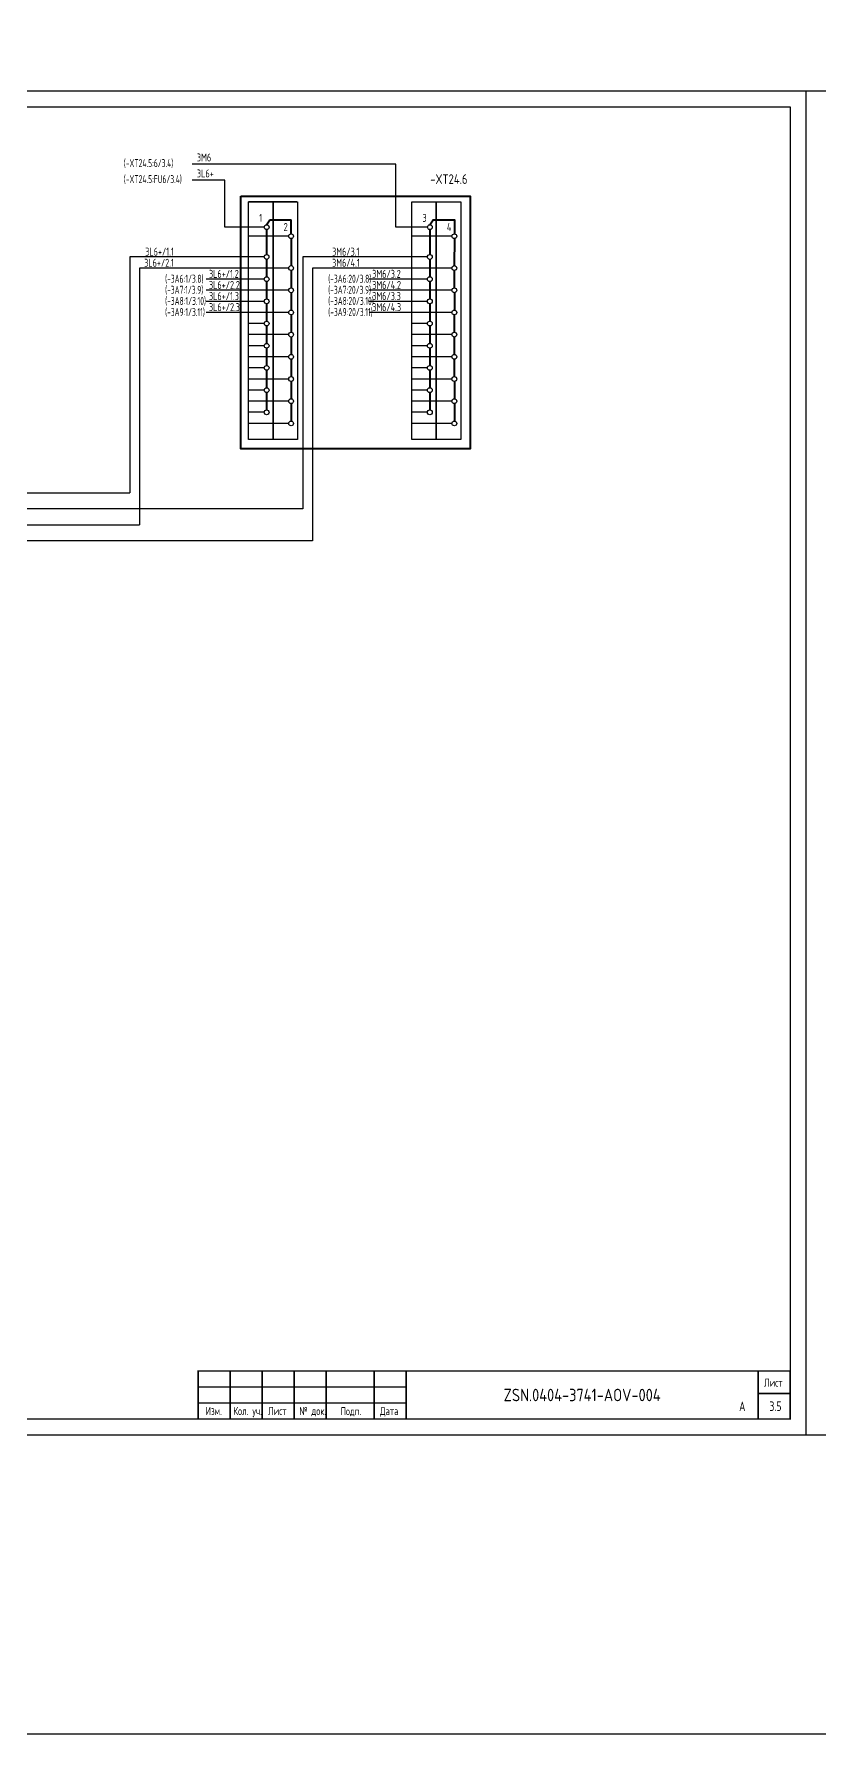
# Model space of a CAD drawing. Header units: millimetres. Extents: x 613 to 19799, y 1373 to 4314.
# Drawn here: x 3421 to 3666, y 1373 to 1904 of the extents above; entities that cross this region are included whole.
import ezdxf
from ezdxf.enums import TextEntityAlignment as Align

# ---------------------------------------------------------------- set-up
doc = ezdxf.new("R2010")
doc.units = ezdxf.units.MM
doc.layers.add('EPLAN108', color=5, linetype='Continuous', lineweight=30)
for name, color, linetype in [('Временный', 6, 'Continuous'), ('КИА_МАРКИРОВКА', 2, 'Continuous'), ('КИА_НАКЛЕЙКИ', 1, 'Continuous'), ('КИА_РАМКИ-ШТАМПЫ', 7, 'Continuous'), ('ФОРМАТ', 7, 'Continuous')]:
    doc.layers.add(name, color=color, linetype=linetype)
doc.styles.add('GOST-A 3-1', font='gost_0.ttf', dxfattribs={"height": 3})
doc.styles.add('GOSTA-2.5-1', font='GOST_AU.ttf', dxfattribs={"width": 0.9, "height": 2.5})
doc.styles.add('ROMAND0-100', font='romand.shx')
doc.styles.add('ROMANS0-60', font='romans.shx', dxfattribs={"width": 0.6})
doc.styles.add('ROMANS0-70', font='romans.shx', dxfattribs={"width": 0.7})

# ---------------------------------------------------------------- blocks, each defined once
blk = doc.blocks.new('frm6')
at = {"layer": 'ФОРМАТ'}
blk.add_line((-185, 15), (-120, 15), dxfattribs=at)
at = {"layer": 'ФОРМАТ', "const_width": 0.5}
blk.add_lwpolyline([(-185, 15), (-185, 0), (0, 0), (0, 15)], close=True, dxfattribs=at)
for points in [[(-175, 15), (-175, 0)], [(-165, 15), (-165, 0)], [(-155, 15), (-155, 0)], [(-145, 15), (-145, 0)], [(-130, 15), (-130, 0)], [(-120, 15), (-120, 0)], [(-10, 15), (-10, 0)], [(-185, 10), (-120, 10)], [(-10, 8), (0, 8)], [(-185, 5), (-120, 5)]]:
    blk.add_lwpolyline(points, dxfattribs=at)
at = {"layer": 'ФОРМАТ', "style": 'GOSTA-2.5-1', "width": 0.95}
for s, p in [('Лист', (-8.17, 9.36)), ('Изм.', (-182.63, 0.5)), ('Кол. уч.', (-173.96, 0.5)), ('Лист', (-163.13, 0.5)), ('№ док.', (-153.38, 0.5)), ('Подп.', (-140.5, 0.44)), ('Дата', (-128.17, 0.5))]:
    blk.add_text(s, height=2.5, dxfattribs=at).set_placement(p, align=Align.BOTTOM_LEFT)
at = {"layer": 'ФОРМАТ', "flags": 8}
for tag, style, width, p in [('R2', 'ROMANS0-70', 0.7, (-184.4, 10)), ('QTY2', 'ROMANS0-70', 0.65, (-174.28, 10.29)), ('SH2', 'ROMANS0-70', 0.7, (-164.3, 10)), ('ND2', 'ROMANS0-60', 0.6, (-154.34, 10)), ('SIGN2', 'ROMANS0-70', 0.7, (-144.3, 10)), ('DATE2', 'ROMANS0-70', 0.43, (-129.4, 10)), ('R1', 'ROMANS0-70', 0.7, (-184.4, 5)), ('QTY1', 'ROMANS0-70', 0.65, (-174.28, 5.29)), ('SH1', 'ROMANS0-70', 0.7, (-164.3, 5)), ('ND1', 'ROMANS0-60', 0.6, (-154.34, 5)), ('SIGN1', 'ROMANS0-70', 0.7, (-144.3, 5)), ('DATE1', 'ROMANS0-70', 0.43, (-129.4, 5))]:
    blk.add_attdef(tag, text='', height=3, dxfattribs=dict(at, style=style, width=width)).set_placement(p, align=Align.BOTTOM_LEFT)
at = {"layer": 'ФОРМАТ', "style": 'ROMANS0-70', "width": 0.7, "flags": 8}
blk.add_attdef('SH', text='', height=3, dxfattribs=at).set_placement((-5.16, 3.75), align=Align.MIDDLE_CENTER)
blk = doc.blocks.new('A$C47F53D31')
at = {"color": 0}
blk.add_line((6.19, 122.58), (-8.81, 122.58), dxfattribs=at)
at = {"color": 1, "lineweight": 40, "ltscale": 4}
for p, q in [((-3.19, 115.48), (-2.19, 117.06)), ((-2.19, 117.06), (4.45, 117.06)), ((4.45, 112.63), (4.45, 117.06))]:
    blk.add_line(p, q, dxfattribs=at)
for p, q in [((-3.94, 114.73), (-8.81, 114.73)), ((3.7, 111.88), (-8.81, 111.88)), ((47.07, 114.73), (42.2, 114.73)), ((54.71, 111.88), (42.2, 111.88)), ((-3.95, 105.41), (-8.82, 105.41)), ((3.69, 101.94), (-8.81, 101.94)), ((47.06, 105.41), (42.19, 105.41)), ((54.7, 101.94), (42.2, 101.94)), ((-3.95, 98.47), (-8.81, 98.47)), ((47.06, 98.47), (42.2, 98.47)), ((3.69, 95), (-8.81, 95)), ((-3.95, 91.54), (-8.81, 91.54)), ((54.71, 95), (42.2, 95)), ((47.06, 91.54), (42.2, 91.54)), ((3.69, 88.07), (-8.81, 88.07)), ((54.7, 88.07), (42.2, 88.07)), ((-3.95, 84.6), (-8.81, 84.6)), ((3.69, 81.14), (-8.81, 81.14)), ((47.06, 84.6), (42.2, 84.6)), ((54.7, 81.14), (42.2, 81.14)), ((-3.95, 77.67), (-8.81, 77.67)), ((47.06, 77.67), (42.2, 77.67)), ((3.69, 74.2), (-8.81, 74.2)), ((-3.95, 70.74), (-8.81, 70.74)), ((54.7, 74.2), (42.2, 74.2)), ((47.06, 70.74), (42.2, 70.74)), ((3.69, 67.27), (-8.81, 67.27)), ((-3.95, 63.8), (-8.81, 63.8)), ((54.71, 67.27), (42.2, 67.27)), ((47.06, 63.8), (42.2, 63.8)), ((3.69, 60.34), (-8.81, 60.34)), ((54.71, 60.34), (42.2, 60.34)), ((-3.95, 56.87), (-8.81, 56.87)), ((3.69, 53.4), (-8.81, 53.4)), ((47.06, 56.87), (42.2, 56.87)), ((54.71, 53.4), (42.2, 53.4))]:
    blk.add_line(p, q)
at = {"lineweight": 40, "ltscale": 4}
for p, q in [((-3.19, 113.98), (-3.2, 106.16)), ((47.82, 113.98), (47.81, 106.16)), ((4.45, 111.13), (4.44, 102.69)), ((55.46, 111.13), (55.45, 102.69)), ((-3.2, 104.66), (-3.2, 99.22)), ((4.44, 101.19), (4.44, 95.75)), ((47.81, 104.66), (47.81, 99.22)), ((55.45, 101.19), (55.45, 95.75)), ((-3.2, 97.72), (-3.2, 92.29)), ((47.81, 97.72), (47.81, 92.29)), ((-3.2, 90.79), (-3.2, 85.35)), ((4.44, 94.25), (4.44, 88.82)), ((47.81, 90.79), (47.81, 85.35)), ((55.46, 94.25), (55.46, 88.82)), ((4.44, 87.32), (4.44, 81.89)), ((55.45, 87.32), (55.45, 81.89)), ((-3.2, 83.85), (-3.2, 78.42)), ((4.44, 80.39), (4.44, 74.95)), ((47.81, 83.85), (47.81, 78.42)), ((55.45, 80.39), (55.45, 74.95)), ((-3.2, 76.92), (-3.2, 71.49)), ((47.81, 76.92), (47.81, 71.49)), ((-3.2, 69.99), (-3.2, 64.55)), ((4.44, 73.45), (4.44, 68.02)), ((47.81, 69.99), (47.81, 64.55)), ((55.45, 73.45), (55.45, 68.02)), ((4.44, 66.52), (4.44, 61.09)), ((55.46, 66.52), (55.46, 61.09)), ((-3.2, 63.05), (-3.2, 57.62)), ((4.44, 59.59), (4.44, 54.15)), ((47.81, 63.05), (47.81, 57.62)), ((55.46, 59.59), (55.46, 54.15))]:
    blk.add_line(p, q, dxfattribs=at)
at = {"color": 0, "lineweight": 40}
blk.add_lwpolyline([(-11.22, 124.45), (60.39, 124.45), (60.39, 45.49), (-11.22, 45.49)], close=True, dxfattribs=at)
for points in [[(-1.19, 122.58), (-1.19, 48.33), (-8.81, 48.33), (-8.81, 122.58)], [(6.44, 122.58), (6.44, 48.33), (-1.19, 48.33), (-1.19, 122.58)], [(49.82, 122.58), (49.82, 48.33), (42.2, 48.33), (42.2, 122.58)], [(57.45, 122.58), (57.45, 48.33), (49.82, 48.33), (49.82, 122.58)]]:
    blk.add_lwpolyline(points, close=True)
at = {"color": 4, "lineweight": 40}
blk.add_lwpolyline([(47.82, 115.48), (48.82, 117.06), (55.46, 117.06), (55.46, 112.63)], dxfattribs=at)
for centre in [(-3.19, 114.73), (4.45, 111.88), (47.82, 114.73), (55.46, 111.88), (-3.2, 105.41), (4.44, 101.94), (47.81, 105.41), (55.45, 101.94), (-3.2, 98.47), (4.44, 95), (47.81, 98.47), (55.46, 95), (-3.2, 91.54), (47.81, 91.54), (-3.2, 84.6), (4.44, 88.07), (47.81, 84.6), (55.45, 88.07), (4.44, 81.14), (55.45, 81.14), (-3.2, 77.67), (4.44, 74.2), (47.81, 77.67), (55.45, 74.2), (-3.2, 70.74), (47.81, 70.74), (-3.2, 63.8), (4.44, 67.27), (47.81, 63.8), (55.46, 67.27), (4.44, 60.34), (55.46, 60.34), (-3.2, 56.87), (4.44, 53.4), (47.81, 56.87), (55.46, 53.4)]:
    blk.add_circle(centre, 0.75)
at = {"style": 'GOSTA-2.5-1', "width": 0.9}
for s, p in [('1', (-5.51, 116.37)), ('3', (45.5, 116.37)), ('2', (2.12, 113.52)), ('4', (53.13, 113.52))]:
    blk.add_text(s, height=2.5, dxfattribs=at).set_placement(p)

msp = doc.modelspace()

# ---------------------------------------------------------------- linework, layer by layer
for p, q in [((3068, 1886.39), (3662, 1886.39)), ((3662, 1886.39), (4256, 1886.39)), ((3662, 1466.39), (3662, 1886.39)), ((3088, 1881.39), (3657, 1881.39)), ((3657, 1881.39), (3657, 1471.39)), ((3657, 1471.39), (3088, 1471.39)), ((3662, 1466.39), (3068, 1466.39)), ((4256, 1466.39), (3662, 1466.39))]:
    msp.add_line(p, q)
at = {"color": 4}
for p, q in [((3533.8, 1863.5), (3470.15, 1863.5)), ((3533.8, 1843.78), (3533.8, 1863.5)), ((3538.8, 1843.78), (3533.8, 1843.78)), ((3538.8, 1834.45), (3504.73, 1834.45)), ((3504.73, 1834.45), (3504.73, 1755.78)), ((3538.8, 1830.98), (3507.73, 1830.98)), ((3507.73, 1830.98), (3507.73, 1745.78)), ((3538.8, 1827.52), (3525.5, 1827.52)), ((3538.8, 1824.05), (3525.5, 1824.05)), ((3538.8, 1820.58), (3525.5, 1820.58)), ((3538.8, 1817.12), (3525.5, 1817.12)), ((3504.73, 1755.78), (3144.08, 1755.78)), ((3507.73, 1745.78), (3120.08, 1745.78))]:
    msp.add_line(p, q, dxfattribs=at)
at = {"color": 1}
for p, q in [((3480.39, 1858.5), (3470.15, 1858.5)), ((3480.39, 1843.78), (3480.39, 1858.5)), ((3487.79, 1843.78), (3480.39, 1843.78)), ((3487.79, 1834.45), (3450.7, 1834.45)), ((3450.7, 1834.45), (3450.7, 1760.78)), ((3453.7, 1830.98), (3453.7, 1750.78)), ((3487.79, 1830.98), (3453.7, 1830.98)), ((3487.79, 1827.52), (3474.54, 1827.52)), ((3487.79, 1824.05), (3474.54, 1824.05)), ((3487.79, 1820.58), (3474.54, 1820.58)), ((3487.79, 1817.12), (3474.54, 1817.12)), ((3147.81, 1760.78), (3450.7, 1760.78)), ((3123.81, 1750.78), (3453.7, 1750.78))]:
    msp.add_line(p, q, dxfattribs=at)
at = {"layer": 'EPLAN108', "color": 2}
msp.add_lwpolyline([(613.36, 2532.19), (19799.49, 2532.19), (19799.49, 1372.97), (613.36, 1372.97)], close=True, dxfattribs=at)

# ---------------------------------------------------------------- block references
at = {"color": 0}
msp.add_blockref('A$C47F53D31', (3496.61, 1729.05), dxfattribs=at)
at = {"layer": 'КИА_РАМКИ-ШТАМПЫ'}
ref = msp.add_blockref('frm6', (3657, 1471.39), dxfattribs=at)
ref.add_attrib('TITLE', 'ZSN.0404-3741-AOV-004', dxfattribs={"layer": '0', "height": 3.9, "style": 'ROMAND0-100', "width": 0.8, "flags": 8}).set_placement((3592, 1478.89), align=Align.MIDDLE_CENTER)
ref.add_attrib('SH', '3.5', dxfattribs={"layer": '0', "height": 3, "style": 'ROMANS0-70', "width": 0.7, "flags": 8}).set_placement((3652.4, 1475.39), align=Align.MIDDLE_CENTER)
ref.add_attrib('REV', 'А', dxfattribs={"layer": '0', "height": 3, "style": 'ROMANS0-70', "width": 0.7, "flags": 8}).set_placement((3642.03, 1475.36), align=Align.MIDDLE_CENTER)

# ---------------------------------------------------------------- texts
at = {"layer": 'Временный', "style": 'GOSTA-2.5-1', "width": 0.7}
for s, p in [('(-XT24.5:6/3.4)', (3448.77, 1862.52)), ('(-XT24.5:FU6/3.4)', (3448.77, 1857.52)), ('(-3A6:1/3.8)', (3461.69, 1826.4)), ('(-3A6:20/3.8)', (3512.64, 1826.4)), ('(-3A7:1/3.9)', (3461.69, 1822.94)), ('(-3A8:1/3.10)', (3461.69, 1819.47)), ('(-3A7:20/3.9)', (3512.64, 1822.94)), ('(-3A8:20/3.10)', (3512.64, 1819.47)), ('(-3A9:1/3.11)', (3461.69, 1816)), ('(-3A9:20/3.11)', (3512.64, 1816))]:
    msp.add_text(s, height=2.5, dxfattribs=at).set_placement(p)
at = {"layer": 'КИА_МАРКИРОВКА', "style": 'GOSTA-2.5-1'}
for s, width, p in [('3M6', 0.9, (3471.61, 1864.29)), ('3L6+', 0.9, (3471.61, 1859.29)), ('3L6+/2.1', 0.8, (3455.15, 1831.39)), ('3L6+/1.1', 0.8, (3455.48, 1834.86)), ('3M6/4.1', 0.8, (3513.86, 1831.39)), ('3M6/3.1', 0.8, (3513.87, 1834.86)), ('3L6+/1.2', 0.8, (3475.4, 1827.93)), ('3M6/3.2', 0.8, (3526.41, 1827.93)), ('3L6+/2.2', 0.8, (3475.4, 1824.46)), ('3L6+/1.3', 0.8, (3475.4, 1820.99)), ('3M6/4.2', 0.8, (3526.41, 1824.46)), ('3M6/3.3', 0.8, (3526.41, 1820.99)), ('3L6+/2.3', 0.8, (3475.4, 1817.53)), ('3M6/4.3', 0.8, (3526.41, 1817.53))]:
    msp.add_text(s, height=2.5, dxfattribs=dict(at, width=width)).set_placement(p)
at = {"layer": 'КИА_НАКЛЕЙКИ', "style": 'GOST-A 3-1'}
msp.add_text('-XT24.6', height=3, dxfattribs=at).set_placement((3544.53, 1857.29))

doc.saveas('drawing.dxf')
